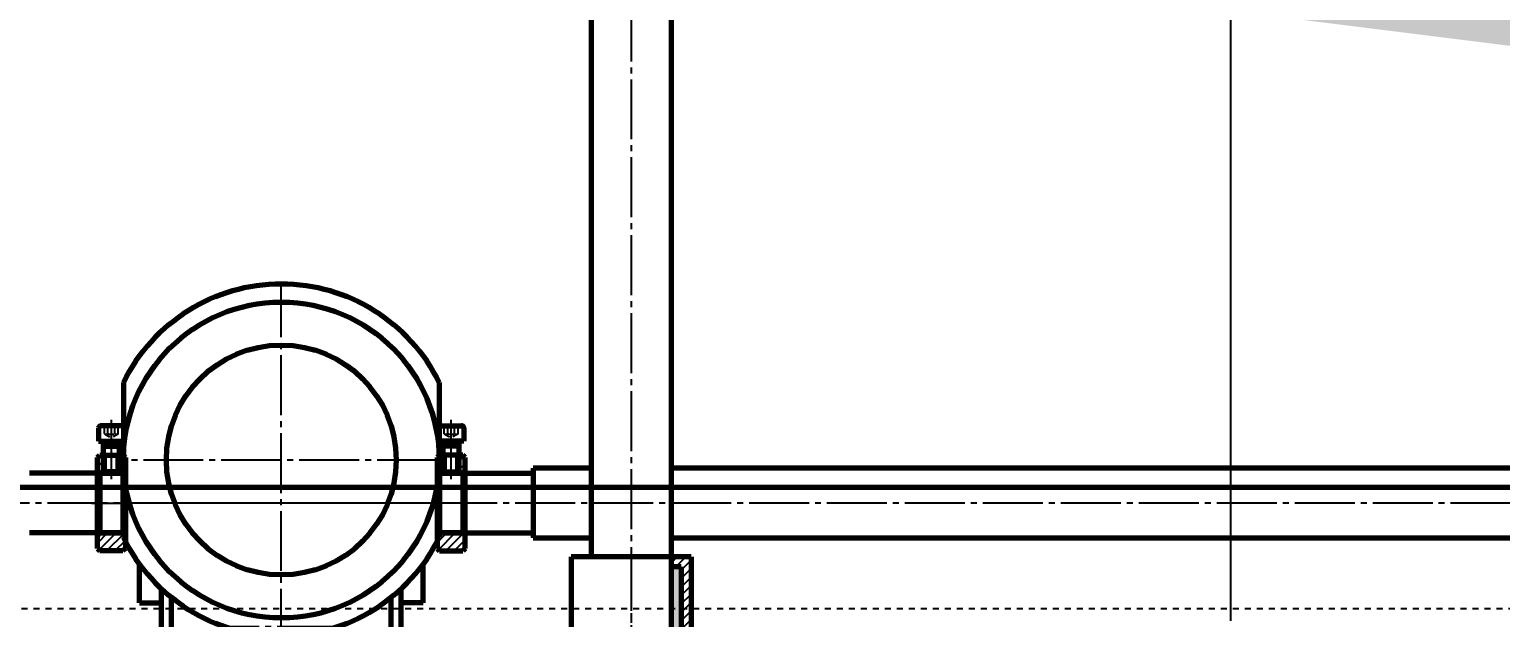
# Model space of a CAD drawing. Header units: millimetres. Extents: x -14850 to 14850, y -10500 to 10500.
# Drawn here: x 8332 to 9068, y 4311 to 4606 of the extents above; entities that cross this region are included whole.
import ezdxf

# ---------------------------------------------------------------- set-up
doc = ezdxf.new("R2010")
doc.units = ezdxf.units.MM
doc.linetypes.add('EB_DASH', pattern=[6, 3, -3])
doc.linetypes.add('EB_DASHDOT', pattern=[39, 30, -3, 3, -3])
for name, color, linetype, lineweight in [('CAXA0', 7, 'Continuous', 70), ('CAXA1', 1, 'EB_DASHDOT', 25), ('CAXA2', 6, 'EB_DASH', 25), ('CAXA3', 7, 'Continuous', 25), ('CAXA4', 3, 'Continuous', 25), ('CAXA5', 4, 'Continuous', 25)]:
    doc.layers.add(name, color=color, linetype=linetype, lineweight=lineweight)
doc.styles.add('标准', font='', dxfattribs={"width": 0.667})
doc.styles.get('标准').set_extended_font_data('NSimSun')
doc.dimstyles.new('标准', dxfattribs={"dimscale": 50, "dimtxt": 3.5, "dimasz": 3, "dimexe": 2, "dimexo": 0, "dimtad": 1, "dimdec": 1, "dimzin": 12, "dimdsep": 46, "dimtxsty": '标准', "dimcen": 0, "dimdle": 4, "dimaunit": 1, "dimazin": 2, "dimtfac": 1, "dimtdec": 3, "dimtmove": 0, "dimatfit": 3, "dimfxl": 0, "dimtolj": 1, "dimtzin": 0, "dimarcsym": 0})

# ---------------------------------------------------------------- blocks, each defined once
blk = doc.blocks.new('CAXBLOCK494', base_point=(8538.74, 4213.64))
at = {"layer": 'CAXA0', "linetype": 'Continuous', "lineweight": 25}
blk.add_hatch(color=256, dxfattribs=at).paths.add_polyline_path([(8658.38, 4266.67), (8653.38, 4266.67), (8653.38, 4336.67), (8658.38, 4336.67)], flags=0)
at = {"layer": 'CAXA0'}
for p, q in [((8663.38, 4341.67), (8603.38, 4341.67)), ((8603.38, 4341.67), (8603.38, 4274.67)), ((8653.38, 4341.67), (8653.38, 4334.17)), ((8653.38, 4336.67), (8653.38, 4266.67)), ((8658.38, 4336.67), (8653.38, 4336.67)), ((8658.38, 4336.67), (8658.38, 4266.67)), ((8663.38, 4341.67), (8663.38, 4274.67)), ((8633.38, 4274.67), (8585.38, 4274.67)), ((8585.38, 4274.67), (8585.38, 4261.67)), ((8653.38, 4269.17), (8653.38, 4261.67)), ((8681.38, 4274.67), (8663.38, 4274.67)), ((8665.38, 4261.67), (8665.38, 4269.77)), ((8679.38, 4269.77), (8665.38, 4269.77)), ((8667.88, 4269.77), (8667.88, 4274.67)), ((8676.88, 4269.77), (8676.88, 4274.67)), ((8679.38, 4261.67), (8679.38, 4269.77)), ((8681.38, 4274.67), (8681.38, 4261.67)), ((8681.38, 4261.67), (8585.38, 4261.67)), ((8658.38, 4266.67), (8653.38, 4266.67))]:
    blk.add_line(p, q, dxfattribs=at)
at = {"layer": 'CAXA1', "linetype": 'EB_DASHDOT', "lineweight": 25}
for p, q in [((8633.38, 4344.67), (8633.38, 4259.41)), ((8594.38, 4258.78), (8594.38, 4278)), ((8672.38, 4258.78), (8672.38, 4278))]:
    blk.add_line(p, q, dxfattribs=at)
at = {"layer": 'CAXA2'}
for p, q in [((8587.38, 4261.67), (8587.38, 4269.77)), ((8587.38, 4269.77), (8601.38, 4269.77)), ((8589.88, 4269.77), (8589.88, 4274.67)), ((8598.88, 4269.77), (8598.88, 4274.67)), ((8601.38, 4261.67), (8601.38, 4269.77))]:
    blk.add_line(p, q, dxfattribs=at)
blk = doc.blocks.new('CAXBLOCK495')
at = {"layer": 'CAXA0', "color": 0, "linetype": 'Continuous', "lineweight": 25}
for p, q in [((8653.38, 4338.61), (8656.44, 4341.67)), ((8655.68, 4336.67), (8660.68, 4341.67)), ((8658.38, 4335.13), (8663.38, 4340.13)), ((8658.38, 4330.89), (8663.38, 4335.89)), ((8658.38, 4326.64), (8663.38, 4331.64)), ((8658.38, 4322.4), (8663.38, 4327.4)), ((8658.38, 4318.16), (8663.38, 4323.16)), ((8658.38, 4313.92), (8663.38, 4318.92)), ((8658.38, 4309.67), (8663.38, 4314.67)), ((8658.38, 4305.43), (8663.38, 4310.43)), ((8658.38, 4301.19), (8663.38, 4306.19)), ((8658.38, 4296.95), (8663.38, 4301.95)), ((8658.38, 4292.7), (8663.38, 4297.7)), ((8658.38, 4288.46), (8663.38, 4293.46)), ((8658.38, 4284.22), (8663.38, 4289.22)), ((8658.38, 4279.97), (8663.38, 4284.97)), ((8658.38, 4275.73), (8663.38, 4280.73)), ((8658.38, 4271.49), (8663.38, 4276.49)), ((8658.38, 4267.25), (8665.81, 4274.67)), ((8662.05, 4266.67), (8667.88, 4272.5)), ((8676.88, 4273.02), (8678.53, 4274.67)), ((8677.88, 4269.77), (8681.38, 4273.28)), ((8679.38, 4267.03), (8681.38, 4269.03)), ((8653.38, 4266.49), (8653.56, 4266.67)), ((8653.38, 4262.25), (8657.81, 4266.67)), ((8657.05, 4261.67), (8662.05, 4266.67)), ((8661.29, 4261.67), (8665.38, 4265.76)), ((8679.38, 4262.79), (8681.38, 4264.79))]:
    blk.add_line(p, q, dxfattribs=at)
blk = doc.blocks.new('CAXBLOCK572', base_point=(8523.7, 4149.74))
at = {"layer": 'CAXA0'}
for p, q in [((8379.38, 4428.94), (8379.38, 4351.4)), ((8537.38, 4428.94), (8537.38, 4351.4)), ((8387.38, 4318.67), (8387.38, 4338.18)), ((8529.38, 4318.67), (8529.38, 4338.18)), ((8398.38, 4303.67), (8398.38, 4325.8)), ((8403.38, 4256.67), (8403.38, 4321.48)), ((8513.38, 4256.67), (8513.38, 4321.48)), ((8518.38, 4303.67), (8518.38, 4325.8)), ((8387.38, 4318.67), (8398.38, 4318.67)), ((8529.38, 4318.67), (8518.38, 4318.67)), ((8403.38, 4303.67), (8398.38, 4303.67)), ((8513.38, 4303.67), (8518.38, 4303.67)), ((8453.38, 4256.67), (8453.38, 4282.18)), ((8463.38, 4256.67), (8463.38, 4282.18)), ((8513.38, 4256.67), (8403.38, 4256.67))]:
    blk.add_line(p, q, dxfattribs=at)
for radius in [79, 57.5]:
    blk.add_circle((8458.38, 4390.17), radius, dxfattribs=at)
for centre, radius, start, end in [((8458.38, 4390.17), 88, 26.13908, 153.86092), ((8458.38, 4390.17), 88, 206.13908, 333.86092), ((8458.38, 4306.67), 25, 182.01434, 357.98566)]:
    blk.add_arc(centre, radius, start, end, dxfattribs=at)
at = {"layer": 'CAXA1', "linetype": 'EB_DASHDOT', "lineweight": 25}
for p, q in [((8458.38, 4256.67), (8458.38, 4478.17)), ((8536.38, 4390.17), (8379.38, 4390.17)), ((8536.38, 4368.67), (8382.36, 4368.67)), ((8486.38, 4306.67), (8430.38, 4306.67))]:
    blk.add_line(p, q, dxfattribs=at)
blk = doc.blocks.new('CAXBLOCK594', base_point=(9265.37, 3283.86))
at = {"layer": 'CAXA0'}
blk.add_line((7070.88, 4376.67), (9448.38, 4376.67), dxfattribs=at)
at = {"layer": 'CAXA2'}
blk.add_line((9483.38, 4315.67), (7033.38, 4315.67), dxfattribs=at)
blk = doc.blocks.new('CAXBLOCK638', base_point=(8543.38, 4399.67))
at = {"layer": 'CAXA0'}
for p, q in [((8537.01, 4399.67), (8537.01, 4406.04)), ((8538.29, 4407.31), (8548.47, 4407.31)), ((8549.74, 4406.04), (8549.74, 4399.67)), ((8549.74, 4399.67), (8537.01, 4399.67)), ((8539.38, 4384.27), (8539.38, 4399.67)), ((8547.38, 4397.17), (8539.38, 4397.17)), ((8547.38, 4384.27), (8547.38, 4399.67)), ((8539.38, 4384.27), (8547.38, 4384.27)), ((8539.98, 4383.67), (8539.38, 4384.27)), ((8539.98, 4383.67), (8546.78, 4383.67)), ((8546.78, 4383.67), (8547.38, 4384.27))]:
    blk.add_line(p, q, dxfattribs=at)
for centre, start, end in [((8538.29, 4406.04), 90, 180), ((8548.47, 4406.04), 0, 90)]:
    blk.add_arc(centre, 1.27, start, end, dxfattribs=at)
at = {"layer": 'CAXA1'}
blk.add_line((8543.38, 4380.67), (8543.38, 4410.31), dxfattribs=at)
at = {"layer": 'CAXA2'}
for p, q in [((8539.92, 4403.31), (8539.92, 4407.31)), ((8539.92, 4403.31), (8543.38, 4401.31)), ((8541.65, 4403.31), (8541.65, 4407.31)), ((8546.84, 4403.31), (8543.38, 4401.31)), ((8545.11, 4403.31), (8545.11, 4407.31)), ((8546.84, 4403.31), (8546.84, 4407.31))]:
    blk.add_line(p, q, dxfattribs=at)
for centre, radius, start, end in [((8540.78, 4405.04), 1.94, 243.43495, 296.56505), ((8543.38, 4409.89), 6.8, 255.25287, 284.74713), ((8545.98, 4405.04), 1.94, 243.43495, 296.56505)]:
    blk.add_arc(centre, radius, start, end, dxfattribs=at)
at = {"layer": 'CAXA3'}
for p, q in [((8539.98, 4397.17), (8539.38, 4398.21)), ((8539.98, 4383.67), (8539.98, 4397.17)), ((8546.78, 4397.17), (8547.38, 4398.21)), ((8546.78, 4383.67), (8546.78, 4397.17))]:
    blk.add_line(p, q, dxfattribs=at)
blk = doc.blocks.new('CAXBLOCK640')
at = {"layer": 'CAXA0', "color": 0, "linetype": 'Continuous', "lineweight": 25}
for p, q in [((8536.38, 4391.32), (8537.73, 4392.67)), ((8536.38, 4387.08), (8539.98, 4390.68)), ((8537.4, 4383.85), (8539.98, 4386.43))]:
    blk.add_line(p, q, dxfattribs=at)
blk = doc.blocks.new('CAXBLOCK641')
at = {"layer": 'CAXA0', "color": 0, "linetype": 'Continuous', "lineweight": 25}
for p, q in [((8546.78, 4388.99), (8549.82, 4392.03)), ((8546.78, 4384.75), (8550.38, 4388.35))]:
    blk.add_line(p, q, dxfattribs=at)
blk = doc.blocks.new('CAXBLOCK642')
at = {"layer": 'CAXA0', "color": 0, "linetype": 'Continuous', "lineweight": 25}
for p, q in [((8536.38, 4348.89), (8541.16, 4353.67)), ((8536.99, 4345.26), (8545.4, 4353.67)), ((8540.64, 4344.67), (8549.41, 4353.44)), ((8544.89, 4344.67), (8550.38, 4350.17)), ((8549.13, 4344.67), (8550.38, 4345.92))]:
    blk.add_line(p, q, dxfattribs=at)
blk = doc.blocks.new('CAXBLOCK639', base_point=(8543.38, 4368.67))
at = {"layer": 'CAXA0'}
for p, q in [((8537.58, 4392.67), (8536.38, 4391.47)), ((8536.38, 4391.47), (8536.38, 4345.87)), ((8549.18, 4392.67), (8537.58, 4392.67)), ((8539.98, 4383.67), (8539.98, 4392.67)), ((8546.78, 4383.67), (8546.78, 4392.67)), ((8550.38, 4391.47), (8549.18, 4392.67)), ((8550.38, 4345.87), (8550.38, 4391.47)), ((8537.58, 4383.67), (8536.38, 4384.87)), ((8537.58, 4383.67), (8537.58, 4353.67)), ((8549.18, 4383.67), (8537.58, 4383.67)), ((8549.18, 4383.67), (8550.38, 4384.87)), ((8549.18, 4383.67), (8549.18, 4353.67)), ((8537.58, 4353.67), (8536.38, 4352.47)), ((8549.18, 4353.67), (8537.58, 4353.67)), ((8549.18, 4353.67), (8550.38, 4352.47)), ((8536.38, 4345.87), (8537.58, 4344.67)), ((8537.58, 4344.67), (8549.18, 4344.67)), ((8550.38, 4345.87), (8549.18, 4344.67))]:
    blk.add_line(p, q, dxfattribs=at)
at = {"layer": 'CAXA1', "linetype": 'EB_DASHDOT', "lineweight": 25}
for p, q in [((8543.38, 4380.67), (8543.38, 4395.67)), ((8553.38, 4368.67), (8533.38, 4368.67))]:
    blk.add_line(p, q, dxfattribs=at)
at = {"layer": 'CAXA3'}
for p, q in [((8539.38, 4383.67), (8539.38, 4392.66)), ((8547.38, 4383.68), (8547.38, 4392.67))]:
    blk.add_line(p, q, dxfattribs=at)
at = {"layer": 'CAXA5'}
for name in ['CAXBLOCK640', 'CAXBLOCK641', 'CAXBLOCK642']:
    blk.add_blockref(name, (0, 0), dxfattribs=at)
blk = doc.blocks.new('CAXBLOCK643', base_point=(8373.38, 4399.67))
at = {"layer": 'CAXA0'}
for p, q in [((8367.01, 4406.04), (8367.01, 4399.67)), ((8378.47, 4407.31), (8368.29, 4407.31)), ((8379.74, 4399.67), (8379.74, 4406.04)), ((8367.01, 4399.67), (8379.74, 4399.67)), ((8369.38, 4384.27), (8369.38, 4399.67)), ((8369.38, 4397.17), (8377.38, 4397.17)), ((8377.38, 4384.27), (8377.38, 4399.67)), ((8377.38, 4384.27), (8369.38, 4384.27)), ((8369.98, 4383.67), (8369.38, 4384.27)), ((8376.78, 4383.67), (8369.98, 4383.67)), ((8376.78, 4383.67), (8377.38, 4384.27))]:
    blk.add_line(p, q, dxfattribs=at)
for centre, start, end in [((8368.29, 4406.04), 90, 180), ((8378.47, 4406.04), 0, 90)]:
    blk.add_arc(centre, 1.27, start, end, dxfattribs=at)
at = {"layer": 'CAXA1'}
blk.add_line((8373.38, 4380.67), (8373.38, 4410.31), dxfattribs=at)
at = {"layer": 'CAXA2'}
for p, q in [((8369.92, 4403.31), (8369.92, 4407.31)), ((8369.92, 4403.31), (8373.38, 4401.31)), ((8371.65, 4403.31), (8371.65, 4407.31)), ((8376.84, 4403.31), (8373.38, 4401.31)), ((8375.11, 4403.31), (8375.11, 4407.31)), ((8376.84, 4403.31), (8376.84, 4407.31))]:
    blk.add_line(p, q, dxfattribs=at)
for centre, radius, start, end in [((8370.78, 4405.04), 1.94, 243.43495, 296.56505), ((8373.38, 4409.89), 6.8, 255.25287, 284.74713), ((8375.98, 4405.04), 1.94, 243.43495, 296.56505)]:
    blk.add_arc(centre, radius, start, end, dxfattribs=at)
at = {"layer": 'CAXA3'}
for p, q in [((8369.98, 4397.17), (8369.38, 4398.21)), ((8369.98, 4383.67), (8369.98, 4397.17)), ((8376.78, 4397.17), (8377.38, 4398.21)), ((8376.78, 4383.67), (8376.78, 4397.17))]:
    blk.add_line(p, q, dxfattribs=at)
blk = doc.blocks.new('CAXBLOCK645')
at = {"layer": 'CAXA0', "color": 0, "linetype": 'Continuous', "lineweight": 25}
for p, q in [((8376.78, 4388.7), (8379.97, 4391.89)), ((8376.78, 4384.45), (8380.38, 4388.05))]:
    blk.add_line(p, q, dxfattribs=at)
blk = doc.blocks.new('CAXBLOCK646')
at = {"layer": 'CAXA0', "color": 0, "linetype": 'Continuous', "lineweight": 25}
for p, q in [((8366.38, 4391.03), (8368.03, 4392.67)), ((8366.38, 4386.78), (8369.98, 4390.38)), ((8367.55, 4383.71), (8369.98, 4386.14))]:
    blk.add_line(p, q, dxfattribs=at)
blk = doc.blocks.new('CAXBLOCK647')
at = {"layer": 'CAXA0', "color": 0, "linetype": 'Continuous', "lineweight": 25}
for p, q in [((8366.38, 4348.6), (8371.45, 4353.67)), ((8367.14, 4345.11), (8375.7, 4353.67)), ((8370.94, 4344.67), (8379.56, 4353.29)), ((8375.18, 4344.67), (8380.38, 4349.87))]:
    blk.add_line(p, q, dxfattribs=at)
blk = doc.blocks.new('CAXBLOCK644', base_point=(8373.38, 4368.67))
at = {"layer": 'CAXA0'}
for p, q in [((8366.38, 4391.47), (8367.58, 4392.67)), ((8366.38, 4345.87), (8366.38, 4391.47)), ((8367.58, 4392.67), (8379.18, 4392.67)), ((8369.98, 4383.67), (8369.98, 4392.67)), ((8376.78, 4383.67), (8376.78, 4392.67)), ((8379.18, 4392.67), (8380.38, 4391.47)), ((8380.38, 4391.47), (8380.38, 4345.87)), ((8367.58, 4383.67), (8366.38, 4384.87)), ((8367.58, 4383.67), (8367.58, 4353.67)), ((8367.58, 4383.67), (8379.18, 4383.67)), ((8379.18, 4383.67), (8380.38, 4384.87)), ((8379.18, 4383.67), (8379.18, 4353.67)), ((8367.58, 4353.67), (8366.38, 4352.47)), ((8367.58, 4353.67), (8379.18, 4353.67)), ((8379.18, 4353.67), (8380.38, 4352.47)), ((8366.38, 4345.87), (8367.58, 4344.67)), ((8379.18, 4344.67), (8367.58, 4344.67)), ((8380.38, 4345.87), (8379.18, 4344.67))]:
    blk.add_line(p, q, dxfattribs=at)
at = {"layer": 'CAXA1', "linetype": 'EB_DASHDOT', "lineweight": 25}
for p, q in [((8373.38, 4380.67), (8373.38, 4395.67)), ((8363.38, 4368.67), (8383.38, 4368.67))]:
    blk.add_line(p, q, dxfattribs=at)
at = {"layer": 'CAXA3'}
for p, q in [((8369.38, 4383.68), (8369.38, 4392.67)), ((8377.38, 4383.67), (8377.38, 4392.66))]:
    blk.add_line(p, q, dxfattribs=at)
at = {"layer": 'CAXA5'}
for name in ['CAXBLOCK646', 'CAXBLOCK645', 'CAXBLOCK647']:
    blk.add_blockref(name, (0, 0), dxfattribs=at)
blk = doc.blocks.new('*D776')
at = {"layer": 'CAXA4', "linetype": 'Continuous', "lineweight": 25}
for points in [[(7583.38, 4614.78), (7433.38, 4596.03), (7433.38, 4633.53)], [(8933.38, 4614.78), (9083.38, 4596.03), (9083.38, 4633.53)]]:
    blk.add_hatch(color=0, dxfattribs=at).paths.add_polyline_path(points, flags=0)
at = {"layer": 'CAXA4', "color": 0, "linetype": 'Continuous', "lineweight": 25}
for p, q in [((7583.38, 3773.67), (7583.38, 4714.78)), ((8933.38, 4309.67), (8933.38, 4714.78)), ((7383.38, 4614.78), (9543.31, 4614.78))]:
    blk.add_line(p, q, dxfattribs=at)
at = {"layer": 'CAXA4', "color": 0, "linetype": 'Continuous', "lineweight": 25, "insert": (9162.23, 4885.78), "char_height": 175, "attachment_point": 1, "style": '标准'}
blk.add_mtext('\\fNSimSun|b0|i0|p34;1350', dxfattribs=at)
blk = doc.blocks.new('*D777')
at = {"layer": 'CAXA4', "linetype": 'Continuous', "lineweight": 25}
for points in [[(8258.38, 7147.07), (8408.38, 7128.32), (8408.38, 7165.82)], [(9683.38, 7147.07), (9533.38, 7128.32), (9533.38, 7165.82)]]:
    blk.add_hatch(color=0, dxfattribs=at).paths.add_polyline_path(points, flags=0)
at = {"layer": 'CAXA4', "color": 0, "linetype": 'Continuous', "lineweight": 25}
for p, q in [((8258.38, 3729.67), (8258.38, 7247.07)), ((9683.38, 4201.67), (9683.38, 7247.07)), ((8258.38, 7147.07), (9683.38, 7147.07))]:
    blk.add_line(p, q, dxfattribs=at)
at = {"layer": 'CAXA4', "color": 0, "linetype": 'Continuous', "lineweight": 25, "insert": (8784.72, 7418.07), "char_height": 175, "attachment_point": 1, "style": '标准'}
blk.add_mtext('\\fNSimSun|b0|i0|p34;1425', dxfattribs=at)
blk = doc.blocks.new('*D788')
at = {"layer": 'CAXA4', "linetype": 'Continuous', "lineweight": 25}
for points in [[(10083.06, 6906.67), (10064.31, 6756.67), (10101.81, 6756.67)], [(10083.06, 1726.67), (10064.31, 1876.67), (10101.81, 1876.67)]]:
    blk.add_hatch(color=0, dxfattribs=at).paths.add_polyline_path(points, flags=0)
at = {"layer": 'CAXA4', "color": 0, "linetype": 'Continuous', "lineweight": 25}
for p, q in [((8693.38, 6906.67), (10183.06, 6906.67)), ((10083.06, 6906.67), (10083.06, 1726.67)), ((9008.38, 1726.67), (10183.06, 1726.67))]:
    blk.add_line(p, q, dxfattribs=at)
at = {"layer": 'CAXA4', "color": 0, "linetype": 'Continuous', "lineweight": 25, "insert": (9812.06, 4130.51), "char_height": 175, "attachment_point": 1, "rotation": 90, "style": '标准'}
blk.add_mtext('\\fNSimSun|b0|i0|p34;5180', dxfattribs=at)
blk = doc.blocks.new('*D842')
at = {"layer": 'CAXA4', "linetype": 'Continuous', "lineweight": 25}
for points in [[(14044.19, 6906.67), (14025.44, 6756.67), (14062.94, 6756.67)], [(14044.19, 976.67), (14025.44, 1126.67), (14062.94, 1126.67)]]:
    blk.add_hatch(color=0, dxfattribs=at).paths.add_polyline_path(points, flags=0)
at = {"layer": 'CAXA4', "color": 0, "linetype": 'Continuous', "lineweight": 25}
for p, q in [((8705.64, 6906.67), (14144.19, 6906.67)), ((14044.19, 6906.67), (14044.19, 976.67)), ((7255.69, 976.67), (14144.19, 976.67))]:
    blk.add_line(p, q, dxfattribs=at)
at = {"layer": 'CAXA4', "color": 0, "linetype": 'Continuous', "lineweight": 25, "insert": (13773.19, 3755.51), "char_height": 175, "attachment_point": 1, "rotation": 90, "style": '标准'}
blk.add_mtext('\\fNSimSun|b0|i0|p34;5930', dxfattribs=at)

msp = doc.modelspace()

# ---------------------------------------------------------------- linework, layer by layer
at = {"layer": 'CAXA0'}
for p, q in [((8613.38, 6803.56), (8613.38, 4341.67)), ((8653.38, 6803.56), (8653.38, 4386.17)), ((8613.38, 5024.8), (8613.38, 4386.17)), ((8653.38, 5024.8), (8653.38, 4341.67)), ((8584.38, 4386.17), (8584.38, 4351.17)), ((8613.38, 4386.17), (8584.38, 4386.17)), ((9346.38, 4386.17), (8653.38, 4386.17)), ((8584.38, 4351.17), (8613.38, 4351.17)), ((8613.38, 4351.17), (8613.38, 4341.67)), ((8653.38, 4351.17), (8653.38, 4085.17)), ((8653.38, 4351.17), (9346.38, 4351.17))]:
    msp.add_line(p, q, dxfattribs=at)
at = {"layer": 'CAXA0', "linetype": 'Continuous', "lineweight": 70}
for p, q in [((8380.38, 4383.67), (8332.38, 4383.67)), ((8536.38, 4383.67), (8584.38, 4383.67)), ((8380.38, 4353.67), (8332.38, 4353.67)), ((8536.38, 4353.67), (8584.38, 4353.67))]:
    msp.add_line(p, q, dxfattribs=at)
at = {"layer": 'CAXA1', "color": 1, "linetype": 'EB_DASHDOT', "lineweight": 25}
msp.add_line((8633.38, 6803.56), (8633.38, 3941.45), dxfattribs=at)
at = {"layer": 'CAXA1', "linetype": 'EB_DASHDOT', "lineweight": 25}
msp.add_line((9346.38, 4368.67), (7247.38, 4368.67), dxfattribs=at)

# ---------------------------------------------------------------- block references
at = {"layer": 'CAXA0'}
for name, p in [('CAXBLOCK643', (8373.38, 4399.67)), ('CAXBLOCK638', (8543.38, 4399.67)), ('CAXBLOCK644', (8373.38, 4368.67)), ('CAXBLOCK639', (8543.38, 4368.67)), ('CAXBLOCK494', (8538.74, 4213.64))]:
    msp.add_blockref(name, p, dxfattribs=at)
at = {"layer": 'CAXA2'}
msp.add_blockref('CAXBLOCK594', (9265.37, 3283.86), dxfattribs=at)
at = {"layer": 'CAXA3'}
msp.add_blockref('CAXBLOCK572', (8523.7, 4149.74), dxfattribs=at)
at = {"layer": 'CAXA5'}
msp.add_blockref('CAXBLOCK495', (0, 0), dxfattribs=at)

# ---------------------------------------------------------------- dimensions: what is measured, and where the dimension line sits
at = {"layer": 'CAXA4', "linetype": 'Continuous', "lineweight": 70}
for base, p1, p2, text, picture, middle in [((8970.88, 7147.07), (8258.38, 3729.67), (9683.38, 4201.67), '\\fNSimSun;1425', '*D777', (8970.88, 7298.2)), ((9348.39, 4614.78), (7583.38, 3773.67), (8933.38, 4309.67), '\\fNSimSun;1350', '*D776', (9348.39, 4765.91))]:
    dim = msp.add_linear_dim(base=base, p1=p1, p2=p2, text=text, dimstyle='标准', dxfattribs=at)
    dim.commit()
    dim.dimension.update_dxf_attribs({"geometry": picture, "text_midpoint": middle})
for base, p1, p2, text, picture, middle in [((14044.19, 3941.67), (8705.64, 6906.67), (7255.69, 976.67), '\\fNSimSun;5930', '*D842', (13893.06, 3941.67)), ((10083.06, 4316.67), (8693.38, 6906.67), (9008.38, 1726.67), '\\fNSimSun;5180', '*D788', (9931.94, 4316.67))]:
    dim = msp.add_linear_dim(base=base, p1=p1, p2=p2, angle=270, text=text, dimstyle='标准', dxfattribs=at)
    dim.commit()
    dim.dimension.update_dxf_attribs({"geometry": picture, "text_midpoint": middle})

doc.saveas('drawing.dxf')
